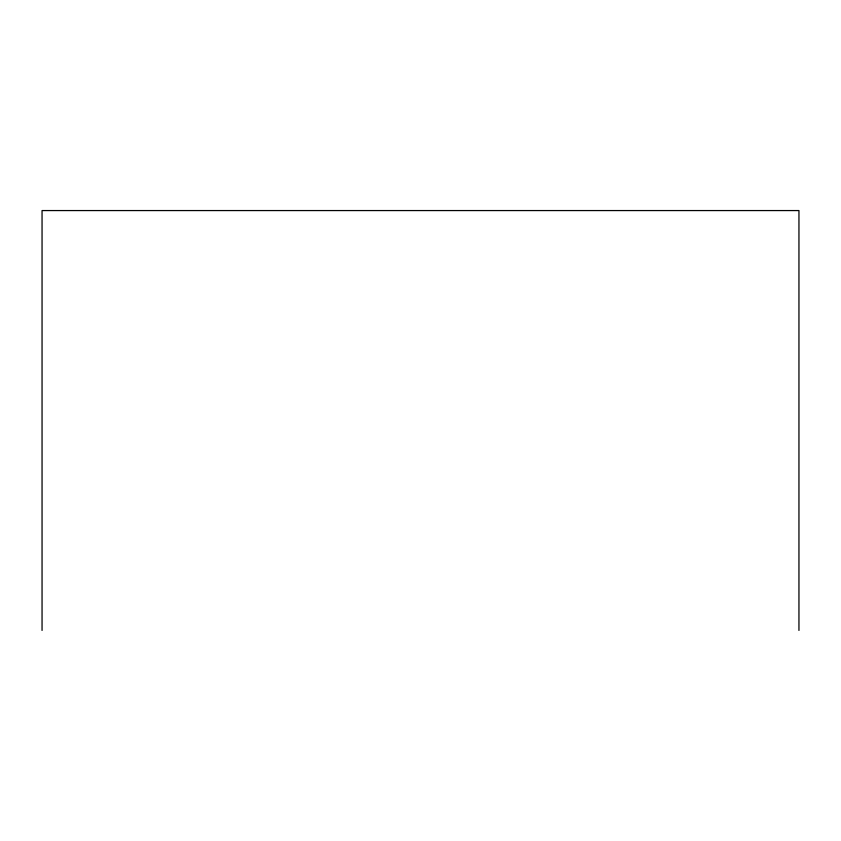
<?xml version="1.0" encoding="UTF-8"?>
<svg xmlns="http://www.w3.org/2000/svg" width="841" height="841" viewBox="0 0 841 841"><rect width="100%" height="100%" fill="white"/><g stroke="black" fill="none" stroke-linecap="round" stroke-linejoin="round"><path stroke-width="1.26" d="M798.95 630.435L798.95 210.565L42.05 210.565L42.05 630.435"/></g></svg>
